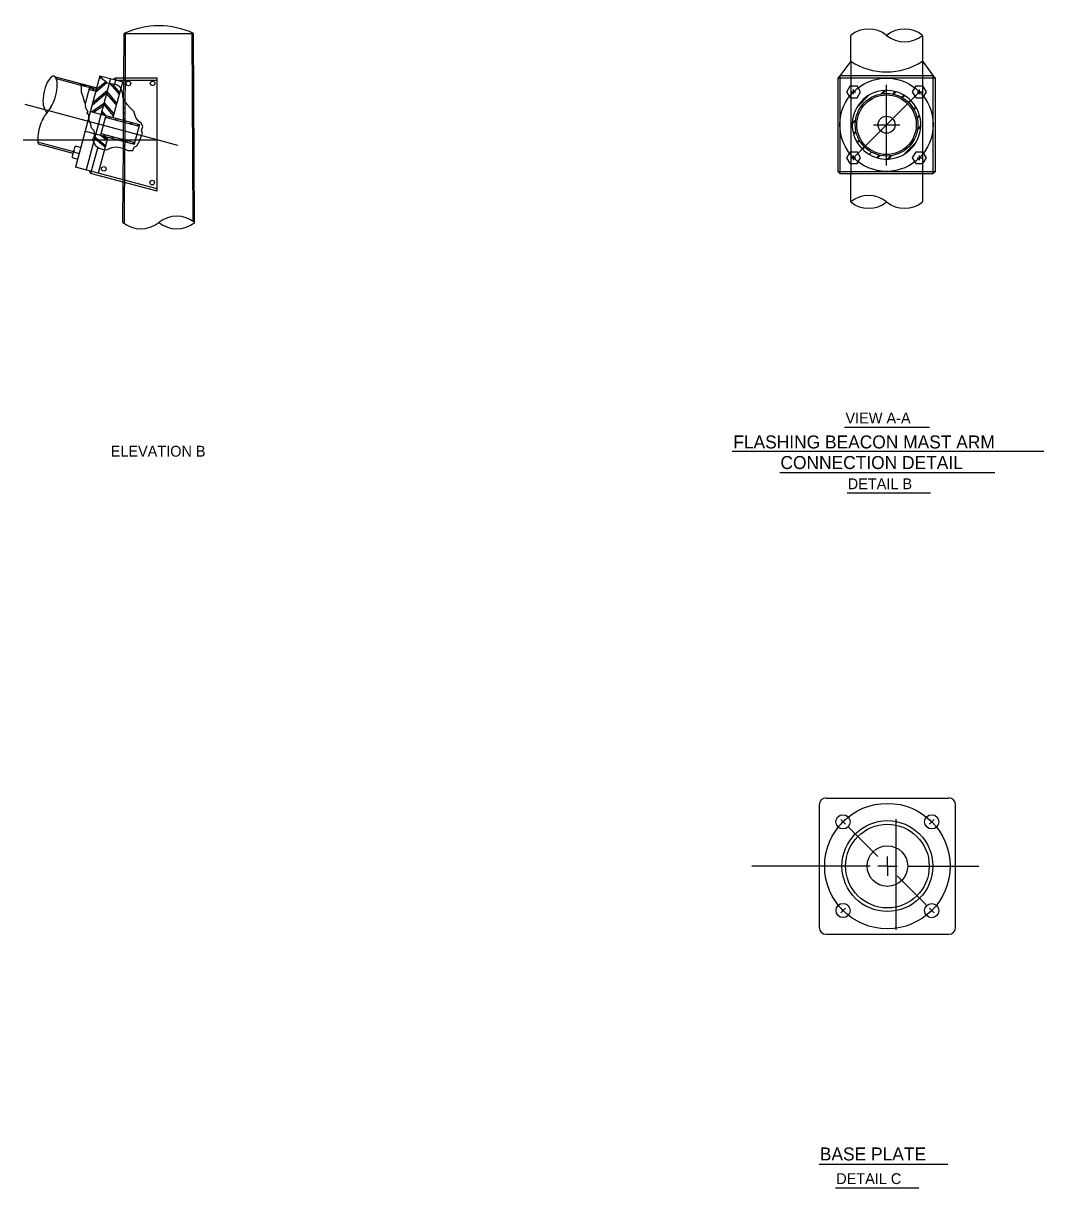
# Model space of a CAD drawing. Extents: x -902 to -791, y 426 to 518.
# Drawn here: x -819.7 to -807.84, y 478.91 to 492.44 of the extents above; entities that cross this region are included whole.
import ezdxf

# ---------------------------------------------------------------- set-up
doc = ezdxf.new("R2010")
doc.units = 0
doc.layers.add('es_DETAIL', color=7, linetype='Continuous')
doc.layers.add('es_NO-PLOT', color=7, linetype='Continuous')

msp = doc.modelspace()

# ---------------------------------------------------------------- linework, layer by layer
at = {"layer": 'es_DETAIL'}
for p, q in [((-818.53, 491.804), (-818.527, 492.32)), ((-818.527, 492.32), (-817.72, 492.32)), ((-818.512, 491.804), (-818.509, 492.32)), ((-817.725, 490.137), (-817.737, 492.32)), ((-817.707, 490.123), (-817.72, 492.32)), ((-810.082, 491.996), (-810.082, 492.295)), ((-809.249, 492.293), (-809.249, 491.996)), ((-810.082, 491.996), (-810.207, 491.827)), ((-810.082, 491.996), (-810.082, 490.695)), ((-809.249, 491.996), (-809.124, 491.827)), ((-809.249, 491.996), (-809.249, 490.695)), ((-819.341, 491.821), (-818.844, 491.689)), ((-819.316, 491.796), (-819.031, 491.72)), ((-819.164, 491.774), (-818.844, 491.689)), ((-818.808, 491.827), (-819.09, 490.766)), ((-818.686, 491.795), (-818.969, 490.734)), ((-818.858, 491.638), (-818.727, 491.751)), ((-818.85, 491.668), (-818.741, 491.762)), ((-818.816, 491.792), (-818.795, 491.81)), ((-818.808, 491.827), (-818.626, 491.779)), ((-818.654, 491.786), (-818.626, 491.804)), ((-818.626, 491.779), (-818.639, 491.729)), ((-818.626, 491.804), (-818.143, 491.804)), ((-818.626, 491.804), (-818.626, 491.779)), ((-818.626, 491.779), (-818.546, 491.757)), ((-818.626, 491.778), (-818.143, 491.778)), ((-818.546, 491.757), (-818.566, 491.68)), ((-818.532, 491.502), (-818.53, 491.82)), ((-818.514, 491.482), (-818.512, 491.814)), ((-818.143, 490.487), (-818.143, 491.804)), ((-810.207, 491.827), (-810.233, 491.801)), ((-809.098, 491.801), (-810.233, 491.801)), ((-810.233, 491.801), (-810.233, 490.717)), ((-810.207, 491.827), (-810.207, 490.691)), ((-809.124, 491.827), (-810.207, 491.827)), ((-809.124, 490.691), (-809.124, 491.827)), ((-809.124, 491.827), (-809.098, 491.801)), ((-809.098, 490.717), (-809.098, 491.801)), ((-819.031, 491.72), (-818.849, 491.672)), ((-819.018, 491.717), (-818.979, 491.724)), ((-818.999, 491.711), (-818.958, 491.719)), ((-818.93, 491.693), (-818.981, 491.5)), ((-818.938, 491.695), (-818.899, 491.703)), ((-818.935, 491.671), (-818.855, 491.65)), ((-818.934, 491.677), (-818.931, 491.67)), ((-818.93, 491.691), (-818.92, 491.668)), ((-818.917, 491.69), (-818.878, 491.698)), ((-818.899, 491.685), (-818.888, 491.659)), ((-818.899, 491.485), (-818.732, 491.628)), ((-818.889, 491.517), (-818.721, 491.661)), ((-818.888, 491.682), (-818.877, 491.656)), ((-818.858, 491.674), (-818.848, 491.676)), ((-818.855, 491.673), (-818.851, 491.663)), ((-818.844, 491.689), (-818.844, 491.689)), ((-818.619, 491.493), (-818.73, 491.622)), ((-818.614, 491.514), (-818.725, 491.644)), ((-818.586, 491.619), (-818.684, 491.733)), ((-818.58, 491.639), (-818.658, 491.73)), ((-818.566, 491.68), (-818.656, 491.342)), ((-810.129, 491.642), (-810.089, 491.711)), ((-810.089, 491.573), (-810.129, 491.642)), ((-810.089, 491.711), (-810.009, 491.711)), ((-810.075, 491.642), (-810.022, 491.642)), ((-810.049, 491.615), (-810.049, 491.669)), ((-809.283, 491.642), (-810.049, 490.876)), ((-809.969, 491.642), (-810.009, 491.711)), ((-810.009, 491.573), (-809.969, 491.642)), ((-809.728, 491.617), (-809.688, 491.657)), ((-809.714, 491.619), (-809.674, 491.659)), ((-809.666, 490.784), (-809.666, 491.724)), ((-809.592, 491.615), (-809.564, 491.644)), ((-809.581, 491.613), (-809.553, 491.642)), ((-809.363, 491.642), (-809.323, 491.711)), ((-809.323, 491.573), (-809.363, 491.642)), ((-809.323, 491.711), (-809.243, 491.711)), ((-809.309, 491.642), (-809.256, 491.642)), ((-809.283, 491.615), (-809.283, 491.669)), ((-809.203, 491.642), (-809.243, 491.711)), ((-809.243, 491.573), (-809.203, 491.642)), ((-818.143, 491.083), (-819.676, 491.494)), ((-818.905, 491.408), (-818.766, 491.505)), ((-818.883, 491.403), (-818.771, 491.477)), ((-818.652, 491.366), (-818.764, 491.496)), ((-818.647, 491.388), (-818.759, 491.518)), ((-818.533, 491.302), (-818.532, 491.502)), ((-818.515, 491.297), (-818.514, 491.482)), ((-810.089, 491.573), (-810.009, 491.573)), ((-810.01, 491.46), (-809.866, 491.605)), ((-809.981, 491.502), (-809.9, 491.583)), ((-809.491, 491.578), (-809.465, 491.604)), ((-809.483, 491.574), (-809.457, 491.6)), ((-809.411, 491.52), (-809.386, 491.545)), ((-809.405, 491.513), (-809.38, 491.539)), ((-809.323, 491.573), (-809.243, 491.573)), ((-819.423, 491.396), (-819.454, 491.45)), ((-819.375, 491.469), (-819.432, 491.384)), ((-818.918, 491.412), (-818.348, 491.26)), ((-818.741, 491.365), (-818.801, 491.139)), ((-818.764, 491.372), (-818.79, 491.402)), ((-818.734, 491.363), (-818.784, 491.422)), ((-818.746, 491.347), (-818.368, 491.246)), ((-818.711, 491.356), (-818.715, 491.339)), ((-818.694, 491.352), (-818.698, 491.335)), ((-818.533, 491.398), (-818.515, 491.402)), ((-818.533, 491.38), (-818.515, 491.384)), ((-818.533, 491.333), (-818.516, 491.337)), ((-818.532, 491.466), (-818.514, 491.47)), ((-818.532, 491.448), (-818.514, 491.452)), ((-809.351, 491.442), (-809.325, 491.468)), ((-809.346, 491.434), (-809.32, 491.46)), ((-809.311, 491.343), (-809.282, 491.372)), ((-809.309, 491.333), (-809.28, 491.363)), ((-818.624, 491.333), (-818.629, 491.316)), ((-818.607, 491.329), (-818.612, 491.312)), ((-818.538, 491.31), (-818.543, 491.293)), ((-818.534, 491.061), (-818.533, 491.302)), ((-818.533, 491.315), (-818.515, 491.319)), ((-818.521, 491.306), (-818.525, 491.289)), ((-818.516, 491.056), (-818.515, 491.297)), ((-818.452, 491.287), (-818.456, 491.27)), ((-818.434, 491.283), (-818.439, 491.265)), ((-818.348, 491.26), (-818.408, 491.034)), ((-818.365, 491.264), (-818.37, 491.247)), ((-818.35, 491.252), (-818.35, 491.252)), ((-818.348, 491.26), (-818.348, 491.258)), ((-810.065, 491.268), (-810.027, 491.306)), ((-810.064, 491.281), (-810.024, 491.321)), ((-809.818, 491.259), (-809.666, 491.259)), ((-809.666, 491.259), (-809.513, 491.259)), ((-809.306, 491.198), (-809.268, 491.236)), ((-809.304, 491.212), (-809.266, 491.251)), ((-819.699, 491.083), (-818.143, 491.083)), ((-818.978, 491.186), (-818.875, 491.158)), ((-818.875, 491.158), (-818.408, 491.034)), ((-818.748, 490.997), (-818.872, 491.099)), ((-818.744, 491.014), (-818.868, 491.116)), ((-818.728, 491.075), (-818.809, 491.141)), ((-818.797, 491.156), (-818.419, 491.055)), ((-818.724, 491.092), (-818.771, 491.131)), ((-818.763, 491.147), (-818.768, 491.13)), ((-818.716, 491.116), (-818.755, 490.971)), ((-818.746, 491.142), (-818.75, 491.125)), ((-818.677, 491.124), (-818.681, 491.107)), ((-818.659, 491.119), (-818.664, 491.102)), ((-818.59, 491.101), (-818.595, 491.084)), ((-818.573, 491.096), (-818.577, 491.079)), ((-818.507, 491.079), (-818.512, 491.062)), ((-818.49, 491.074), (-818.494, 491.057)), ((-817.901, 491.018), (-818.143, 491.083)), ((-810.051, 491.156), (-810.022, 491.185)), ((-810.049, 491.146), (-810.019, 491.175)), ((-810.01, 491.059), (-809.984, 491.085)), ((-810.006, 491.051), (-809.981, 491.076)), ((-819.527, 491.038), (-819.121, 490.929)), ((-819.522, 491.055), (-819.116, 490.947)), ((-819.112, 490.962), (-819.13, 490.895)), ((-819.103, 490.995), (-819.112, 490.962)), ((-819.099, 490.94), (-819.048, 490.926)), ((-819.081, 491.008), (-819.03, 490.994)), ((-818.834, 490.999), (-818.916, 490.693)), ((-818.755, 490.971), (-818.828, 490.696)), ((-818.537, 490.598), (-818.535, 490.986)), ((-818.535, 490.987), (-818.534, 491.061)), ((-818.534, 491.022), (-818.517, 491.026)), ((-818.534, 491.004), (-818.517, 491.007)), ((-818.522, 490.109), (-818.517, 490.977)), ((-818.517, 490.977), (-818.516, 491.056)), ((-818.421, 491.056), (-818.425, 491.039)), ((-818.407, 491.036), (-818.408, 491.034)), ((-810.129, 490.876), (-810.089, 490.945)), ((-810.089, 490.945), (-810.009, 490.945)), ((-809.969, 490.876), (-810.009, 490.945)), ((-809.952, 490.979), (-809.927, 491.004)), ((-809.945, 490.973), (-809.92, 490.999)), ((-809.867, 490.914), (-809.841, 490.94)), ((-809.464, 490.914), (-809.322, 491.057)), ((-809.427, 490.939), (-809.346, 491.02)), ((-809.363, 490.876), (-809.323, 490.945)), ((-809.323, 490.945), (-809.243, 490.945)), ((-809.203, 490.876), (-809.243, 490.945)), ((-819.117, 490.873), (-819.066, 490.859)), ((-810.089, 490.807), (-810.129, 490.876)), ((-810.089, 490.807), (-810.009, 490.807)), ((-810.075, 490.876), (-810.022, 490.876)), ((-810.049, 490.849), (-810.049, 490.903)), ((-810.009, 490.807), (-809.969, 490.876)), ((-809.779, 490.876), (-809.75, 490.905)), ((-809.769, 490.873), (-809.74, 490.903)), ((-809.657, 490.859), (-809.618, 490.898)), ((-809.644, 490.86), (-809.604, 490.9)), ((-809.323, 490.807), (-809.363, 490.876)), ((-809.323, 490.807), (-809.243, 490.807)), ((-809.309, 490.876), (-809.256, 490.876)), ((-809.283, 490.849), (-809.283, 490.903)), ((-809.243, 490.807), (-809.203, 490.876)), ((-818.143, 490.514), (-819.09, 490.766)), ((-818.93, 490.724), (-818.916, 490.693)), ((-818.143, 490.487), (-818.916, 490.693)), ((-810.233, 490.717), (-809.098, 490.717)), ((-810.233, 490.717), (-810.207, 490.691)), ((-810.207, 490.691), (-809.124, 490.691)), ((-810.082, 490.363), (-810.082, 490.695)), ((-809.249, 490.695), (-809.249, 490.363)), ((-809.098, 490.717), (-809.124, 490.691)), ((-818.54, 490.123), (-818.537, 490.598)), ((-810.447, 481.933), (-810.447, 483.358)), ((-810.368, 483.437), (-808.943, 483.437)), ((-808.864, 481.933), (-808.864, 483.358)), ((-810.198, 483.188), (-810.144, 483.134)), ((-810.171, 483.161), (-810.171, 483.161)), ((-810.113, 483.103), (-809.769, 482.759)), ((-809.555, 481.904), (-809.555, 483.19)), ((-809.167, 483.134), (-809.113, 483.188)), ((-809.14, 483.161), (-809.14, 483.161)), ((-809.656, 482.646), (-809.656, 482.759)), ((-809.857, 482.646), (-811.23, 482.646)), ((-809.656, 482.646), (-809.769, 482.646)), ((-809.656, 482.646), (-809.656, 482.532)), ((-809.656, 482.646), (-809.542, 482.646)), ((-809.424, 482.646), (-808.592, 482.646)), ((-809.542, 482.532), (-809.205, 482.195)), ((-810.198, 482.103), (-810.144, 482.157)), ((-809.167, 482.157), (-809.113, 482.103)), ((-810.171, 482.13), (-810.171, 482.13)), ((-809.14, 482.13), (-809.14, 482.13)), ((-810.368, 481.854), (-808.943, 481.854))]:
    msp.add_line(p, q, dxfattribs=at)
for points in [[(-818.534, 491.555), (-818.541, 491.589), (-818.543, 491.612), (-818.554, 491.658), (-818.577, 491.7), (-818.598, 491.714), (-818.624, 491.727), (-818.648, 491.728), (-818.678, 491.733), (-818.698, 491.737), (-818.719, 491.742), (-818.738, 491.761), (-818.759, 491.774), (-818.774, 491.783), (-818.783, 491.797), (-818.788, 491.806), (-818.809, 491.821)], [(-819.035, 491.739), (-819.027, 491.692), (-819.027, 491.641), (-819.007, 491.588), (-818.99, 491.53), (-818.983, 491.512), (-818.977, 491.469), (-818.979, 491.459), (-818.966, 491.444), (-818.959, 491.429), (-818.95, 491.413), (-818.959, 491.392), (-818.939, 491.383), (-818.939, 491.363), (-818.931, 491.291), (-818.919, 491.273), (-818.913, 491.23), (-818.879, 491.19)], [(-818.671, 490.993), (-818.62, 491.001), (-818.538, 490.988), (-818.483, 490.959), (-818.425, 490.96), (-818.408, 490.999), (-818.377, 491.012), (-818.347, 491.067), (-818.314, 491.16), (-818.324, 491.197), (-818.311, 491.239), (-818.324, 491.273), (-818.364, 491.304), (-818.391, 491.343), (-818.415, 491.414), (-818.453, 491.452), (-818.491, 491.495), (-818.534, 491.555)], [(-818.879, 491.19), (-818.875, 491.162), (-818.876, 491.128), (-818.894, 491.089), (-818.862, 491.021), (-818.819, 490.988), (-818.779, 490.976), (-818.732, 490.967), (-818.671, 490.993)]]:
    msp.add_lwpolyline(points, dxfattribs=at)
for centre, radius in [((-818.477, 491.739), 0.0268), ((-818.196, 491.74), 0.0268), ((-809.666, 491.259), 0.542), ((-809.666, 491.259), 0.364), ((-809.666, 491.259), 0.346), ((-809.666, 491.259), 0.099), ((-818.763, 490.747), 0.0268), ((-818.201, 490.587), 0.0268), ((-809.656, 482.646), 0.729), ((-810.172, 483.16), 0.0823), ((-809.141, 483.16), 0.0823), ((-809.656, 482.646), 0.528), ((-809.656, 482.646), 0.486), ((-809.656, 482.646), 0.236), ((-810.171, 482.13), 0.0823), ((-809.141, 482.129), 0.0823)]:
    msp.add_circle(centre, radius, dxfattribs=at)
for centre, radius, start, end in [((-809.874, 492.041), 0.33, 50.8274, 129.1726), ((-809.457, 492.041), 0.33, 50.8274, 129.1726), ((-809.457, 492.552), 0.33, 230.8274, 309.1726), ((-809.666, 492.633), 0.761, 236.8253, 303.1747), ((-809.666, 491.259), 0.399, 189.7312, 189.0291), ((-818.364, 491.262), 0.0157, 255.077, 345.077), ((-819.104, 490.923), 0.0179, 75.0775, 165.0771), ((-819.095, 490.958), 0.0179, 165.0773, 255.0777), ((-819.086, 490.99), 0.0179, 75.0774, 165.0772), ((-818.423, 491.04), 0.0157, 345.077, 75.077), ((-819.113, 490.89), 0.0179, 165.0771, 255.0774), ((-809.874, 490.107), 0.33, 50.8274, 129.1726), ((-809.874, 490.618), 0.33, 230.8274, 309.1726), ((-809.457, 490.618), 0.33, 230.8274, 309.1726), ((-818.332, 490.379), 0.33, 230.8274, 309.1726), ((-817.915, 489.867), 0.33, 50.8274, 129.1726), ((-817.915, 490.379), 0.33, 230.8274, 309.1726), ((-810.368, 483.358), 0.0795, 90, 180), ((-808.943, 483.358), 0.0795, 0, 90), ((-809.611, 482.601), 0.792, 132.2488, 137.7512), ((-809.7, 482.601), 0.792, 42.2488, 47.7512), ((-809.611, 482.69), 0.792, 222.2488, 227.7512), ((-809.7, 482.69), 0.792, 312.2488, 317.7512), ((-810.368, 481.933), 0.0795, 180, 270), ((-808.943, 481.933), 0.0795, 270, 0)]:
    msp.add_arc(centre, radius, start, end, dxfattribs=at)
for centre, major_axis, ratio, start_param, end_param in [((-818.138, 491.368), (-0.205, -1.021), 0.959124, 2.917003, 3.747307), ((-819.387, 491.627), (0.045, 0.195), 0.35759, 3.855939, 9.064141), ((-819.438, 491.187), (0.05, 0.216), 0.35759, 0.513057, 2.415632)]:
    msp.add_ellipse(centre, major_axis=major_axis, ratio=ratio, start_param=start_param, end_param=end_param, dxfattribs=at)
at = {"layer": 'es_NO-PLOT'}
for p, q in [((-810.153, 487.747), (-809.167, 487.747)), ((-811.461, 487.465), (-807.839, 487.465)), ((-810.907, 487.22), (-808.406, 487.22)), ((-810.125, 486.983), (-809.156, 486.983)), ((-810.45, 479.183), (-808.955, 479.183)), ((-810.259, 478.91), (-809.29, 478.91))]:
    msp.add_line(p, q, dxfattribs=at)

# ---------------------------------------------------------------- texts
for s, height, p in [('VIEW A-A', 0.1258, (-810.143, 487.789)), ('FLASHING BEACON MAST ARM', 0.15096, (-811.447, 487.498)), ('ELEVATION B', 0.1258, (-818.683, 487.403)), ('CONNECTION DETAIL', 0.15096, (-810.899, 487.259)), ('DETAIL B', 0.1258, (-810.117, 487.025)), ('BASE PLATE', 0.151, (-810.441, 479.226)), ('DETAIL C', 0.1258, (-810.251, 478.952))]:
    msp.add_text(s, height=height, dxfattribs=at).set_placement(p)

doc.saveas('drawing.dxf')
